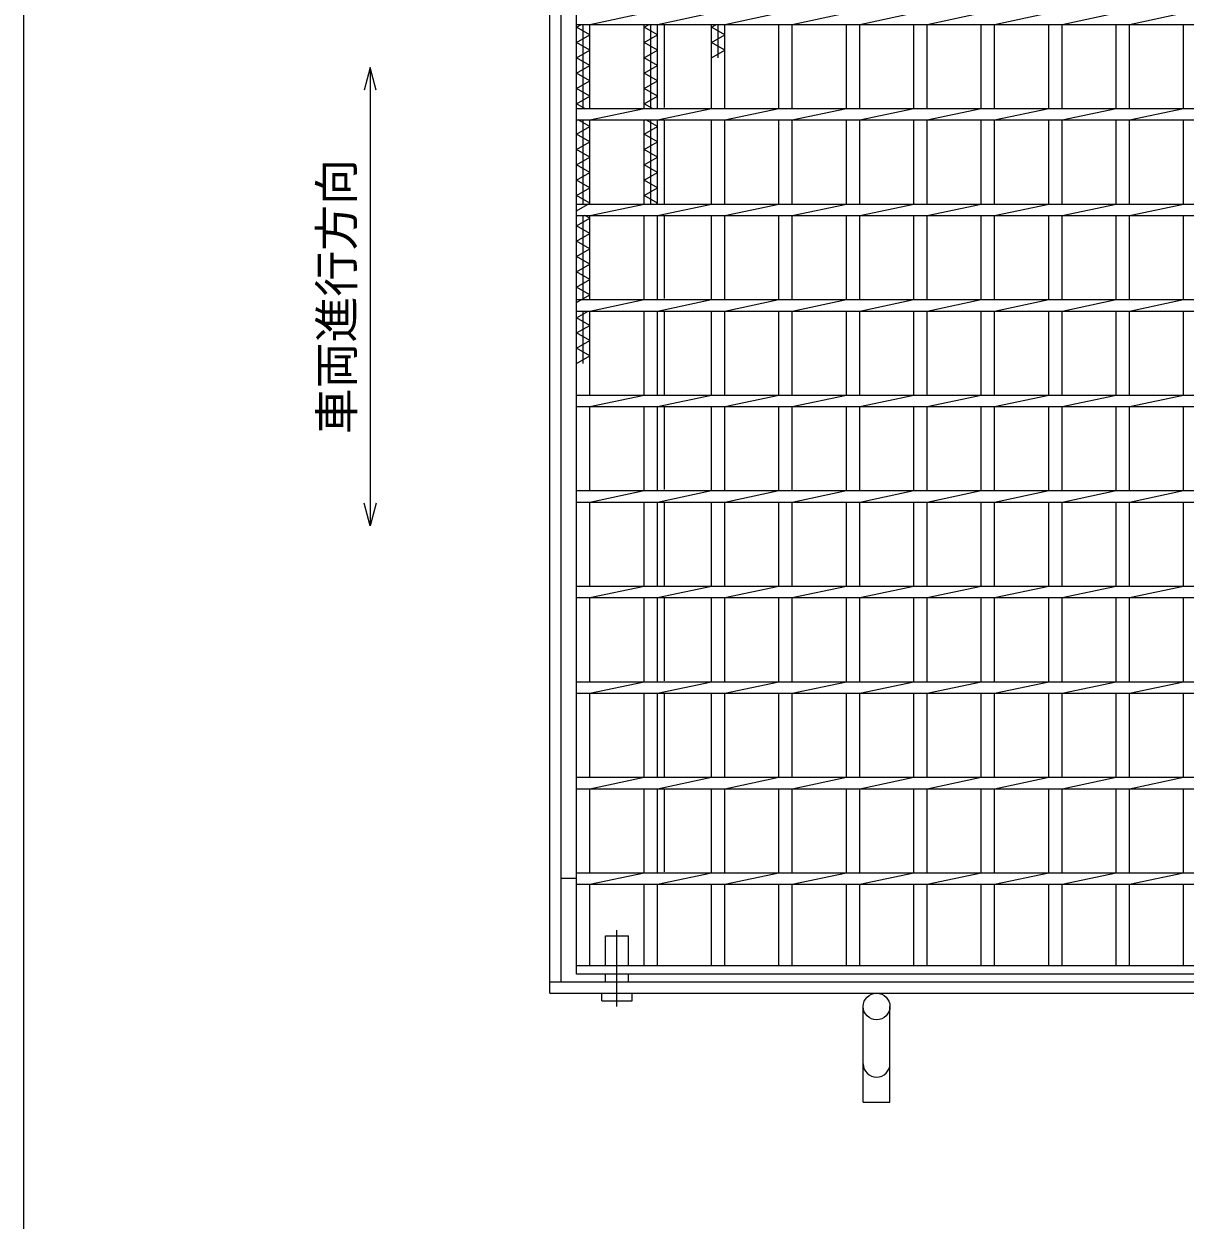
# Model space of a CAD drawing. Units: millimetres, scale not verified. Extents: x -1456 to 1389, y -1026 to 839.
# Drawn here: x -1379 to -772, y -360 to 266 of the extents above; entities that cross this region are included whole.
import ezdxf
from ezdxf.enums import TextEntityAlignment as Align

# ---------------------------------------------------------------- set-up
doc = ezdxf.new("R2010")
doc.units = ezdxf.units.MM
doc.header["$LTSCALE"] = 8
doc.linetypes.add('LONG_DASHED_DOTTED', pattern=[15.25, 12, -1.5, 0.25, -1.5])
for name, color, linetype, lineweight in [('0_2', 150, 'Continuous', 25), ('16', 3, 'Continuous', 25), ('19', 6, 'Continuous', 25), ('22', 4, 'Continuous', 25)]:
    doc.layers.add(name, color=color, linetype=linetype, lineweight=lineweight)
doc.styles.add('ベクトル', font='')
doc.styles.get('ベクトル').set_extended_font_data('ベクトル')

msp = doc.modelspace()

# ---------------------------------------------------------------- linework, layer by layer
at = {"layer": '0_2'}
msp.add_line((-1379.2, -921.2), (-1379.2, 838.8), dxfattribs=at)
at = {"layer": '16'}
for p, q in [((-1090, -227), (-1090, 464)), ((-1090, 265.5), (-1090, 271.5)), ((-1083, 265.5), (-1054.7, 271.5)), ((-1047.7, 265.5), (-1019.4, 271.5)), ((-1012.4, 265.5), (-984.1, 271.5)), ((-977.1, 265.5), (-948.8, 271.5)), ((-941.8, 265.5), (-913.5, 271.5)), ((-906.5, 265.5), (-878.2, 271.5)), ((-871.2, 265.5), (-842.9, 271.5)), ((-835.9, 265.5), (-807.6, 271.5)), ((-800.6, 265.5), (-772.3, 271.5)), ((-1090, 265.5), (-377, 265.5)), ((-1090, 264), (-1087.375, 265.5)), ((-1083, 260), (-1090, 264)), ((-1086.5, 221.5), (-1086.5, 265.5)), ((-1083, 221.5), (-1083, 265.5)), ((-1054.7, 221.5), (-1054.7, 265.5)), ((-1054.7, 264), (-1052.075, 265.5)), ((-1047.7, 260), (-1054.7, 264)), ((-1051.2, 221.5), (-1051.2, 265.5)), ((-1047.7, 221.5), (-1047.7, 265.5)), ((-1019.4, 221.5), (-1019.4, 265.5)), ((-1019.4, 264), (-1016.775, 265.5)), ((-1012.4, 260), (-1019.4, 264)), ((-1015.9, 248), (-1015.9, 265.5)), ((-1012.4, 221.5), (-1012.4, 265.5)), ((-984.1, 221.5), (-984.1, 265.5)), ((-977.1, 221.5), (-977.1, 265.5)), ((-948.8, 221.5), (-948.8, 265.5)), ((-941.8, 221.5), (-941.8, 265.5)), ((-913.5, 221.5), (-913.5, 265.5)), ((-906.5, 221.5), (-906.5, 265.5)), ((-878.2, 221.5), (-878.2, 265.5)), ((-871.2, 221.5), (-871.2, 265.5)), ((-842.9, 221.5), (-842.9, 265.5)), ((-835.9, 221.5), (-835.9, 265.5)), ((-807.6, 221.5), (-807.6, 265.5)), ((-800.6, 221.5), (-800.6, 265.5)), ((-772.3, 221.5), (-772.3, 265.5)), ((-1090, 256), (-1083, 260)), ((-1054.7, 256), (-1047.7, 260)), ((-1019.4, 256), (-1012.4, 260)), ((-1083, 252), (-1090, 256)), ((-1090, 248), (-1083, 252)), ((-1047.7, 252), (-1054.7, 256)), ((-1054.7, 248), (-1047.7, 252)), ((-1012.4, 252), (-1019.4, 256)), ((-1019.4, 248), (-1012.4, 252)), ((-1083, 244), (-1090, 248)), ((-1047.7, 244), (-1054.7, 248)), ((-1090, 240), (-1083, 244)), ((-1083, 236), (-1090, 240)), ((-1054.7, 240), (-1047.7, 244)), ((-1047.7, 236), (-1054.7, 240)), ((-1090, 232), (-1083, 236)), ((-1083, 228), (-1090, 232)), ((-1054.7, 232), (-1047.7, 236)), ((-1047.7, 228), (-1054.7, 232)), ((-1090, 224), (-1083, 228)), ((-1054.7, 224), (-1047.7, 228)), ((-1085.625, 221.5), (-1090, 224)), ((-1090, 221.5), (-377, 221.5)), ((-1090, 215.5), (-1090, 221.5)), ((-1083, 215.5), (-1054.7, 221.5)), ((-1050.325, 221.5), (-1054.7, 224)), ((-1047.7, 215.5), (-1019.4, 221.5)), ((-1012.4, 215.5), (-984.1, 221.5)), ((-977.1, 215.5), (-948.8, 221.5)), ((-941.8, 215.5), (-913.5, 221.5)), ((-906.5, 215.5), (-878.2, 221.5)), ((-871.2, 215.5), (-842.9, 221.5)), ((-835.9, 215.5), (-807.6, 221.5)), ((-800.6, 215.5), (-772.3, 221.5)), ((-1090, 215.5), (-377, 215.5)), ((-1083, 212), (-1089.125, 215.5)), ((-1086.5, 171.5), (-1086.5, 215.5)), ((-1083, 171.5), (-1083, 215.5)), ((-1054.7, 171.5), (-1054.7, 215.5)), ((-1047.7, 212), (-1053.825, 215.5)), ((-1051.2, 171.5), (-1051.2, 215.5)), ((-1047.7, 171.5), (-1047.7, 215.5)), ((-1019.4, 171.5), (-1019.4, 215.5)), ((-1012.4, 171.5), (-1012.4, 215.5)), ((-984.1, 171.5), (-984.1, 215.5)), ((-977.1, 171.5), (-977.1, 215.5)), ((-948.8, 171.5), (-948.8, 215.5)), ((-941.8, 171.5), (-941.8, 215.5)), ((-913.5, 171.5), (-913.5, 215.5)), ((-906.5, 171.5), (-906.5, 215.5)), ((-878.2, 171.5), (-878.2, 215.5)), ((-871.2, 171.5), (-871.2, 215.5)), ((-842.9, 171.5), (-842.9, 215.5)), ((-835.9, 171.5), (-835.9, 215.5)), ((-807.6, 171.5), (-807.6, 215.5)), ((-800.6, 171.5), (-800.6, 215.5)), ((-772.3, 171.5), (-772.3, 215.5)), ((-1090, 208), (-1083, 212)), ((-1083, 204), (-1090, 208)), ((-1054.7, 208), (-1047.7, 212)), ((-1047.7, 204), (-1054.7, 208)), ((-1090, 200), (-1083, 204)), ((-1054.7, 200), (-1047.7, 204)), ((-1083, 196), (-1090, 200)), ((-1090, 192), (-1083, 196)), ((-1047.7, 196), (-1054.7, 200)), ((-1054.7, 192), (-1047.7, 196)), ((-1083, 188), (-1090, 192)), ((-1090, 184), (-1083, 188)), ((-1047.7, 188), (-1054.7, 192)), ((-1054.7, 184), (-1047.7, 188)), ((-1083, 180), (-1090, 184)), ((-1047.7, 180), (-1054.7, 184)), ((-1090, 176), (-1083, 180)), ((-1083, 172), (-1090, 176)), ((-1054.7, 176), (-1047.7, 180)), ((-1047.7, 172), (-1054.7, 176)), ((-1090, 168), (-1083, 172)), ((-1090, 165.5), (-1090, 171.5)), ((-1090, 171.5), (-518.2, 171.5)), ((-1083, 165.5), (-1054.7, 171.5)), ((-1048.575, 171.5), (-1047.7, 172)), ((-1047.7, 165.5), (-1019.4, 171.5)), ((-1012.4, 165.5), (-984.1, 171.5)), ((-977.1, 165.5), (-948.8, 171.5)), ((-941.8, 165.5), (-913.5, 171.5)), ((-906.5, 165.5), (-878.2, 171.5)), ((-871.2, 165.5), (-842.9, 171.5)), ((-835.9, 165.5), (-807.6, 171.5)), ((-800.6, 165.5), (-772.3, 171.5)), ((-1090, 165.5), (-518.2, 165.5)), ((-1090, 160), (-1083, 164)), ((-1086.5, 121.5), (-1086.5, 165.5)), ((-1083, 164), (-1085.625, 165.5)), ((-1083, 121.5), (-1083, 165.5)), ((-1054.7, 121.5), (-1054.7, 165.5)), ((-1047.7, 121.5), (-1047.7, 165.5)), ((-1019.4, 121.5), (-1019.4, 165.5)), ((-1012.4, 121.5), (-1012.4, 165.5)), ((-984.1, 121.5), (-984.1, 165.5)), ((-977.1, 121.5), (-977.1, 165.5)), ((-948.8, 121.5), (-948.8, 165.5)), ((-941.8, 121.5), (-941.8, 165.5)), ((-913.5, 121.5), (-913.5, 165.5)), ((-906.5, 121.5), (-906.5, 165.5)), ((-878.2, 121.5), (-878.2, 165.5)), ((-871.2, 121.5), (-871.2, 165.5)), ((-842.9, 121.5), (-842.9, 165.5)), ((-835.9, 121.5), (-835.9, 165.5)), ((-807.6, 121.5), (-807.6, 165.5)), ((-800.6, 121.5), (-800.6, 165.5)), ((-772.3, 121.5), (-772.3, 165.5)), ((-1083, 156), (-1090, 160)), ((-1090, 152), (-1083, 156)), ((-1083, 148), (-1090, 152)), ((-1090, 144), (-1083, 148)), ((-1083, 140), (-1090, 144)), ((-1090, 136), (-1083, 140)), ((-1083, 132), (-1090, 136)), ((-1090, 128), (-1083, 132)), ((-1083, 124), (-1090, 128)), ((-1090, 120), (-1083, 124)), ((-1090, 115.5), (-1090, 121.5)), ((-1090, 121.5), (-518.2, 121.5)), ((-1083, 115.5), (-1054.7, 121.5)), ((-1047.7, 115.5), (-1019.4, 121.5)), ((-1012.4, 115.5), (-984.1, 121.5)), ((-977.1, 115.5), (-948.8, 121.5)), ((-941.8, 115.5), (-913.5, 121.5)), ((-906.5, 115.5), (-878.2, 121.5)), ((-871.2, 115.5), (-842.9, 121.5)), ((-835.9, 115.5), (-807.6, 121.5)), ((-800.6, 115.5), (-772.3, 121.5)), ((-1090, 112), (-1083.875, 115.5)), ((-1090, 115.5), (-518.2, 115.5)), ((-1086.5, 88), (-1086.5, 115.5)), ((-1083, 71.5), (-1083, 115.5)), ((-1054.7, 71.5), (-1054.7, 115.5)), ((-1047.7, 71.5), (-1047.7, 115.5)), ((-1019.4, 71.5), (-1019.4, 115.5)), ((-1012.4, 71.5), (-1012.4, 115.5)), ((-984.1, 71.5), (-984.1, 115.5)), ((-977.1, 71.5), (-977.1, 115.5)), ((-948.8, 71.5), (-948.8, 115.5)), ((-941.8, 71.5), (-941.8, 115.5)), ((-913.5, 71.5), (-913.5, 115.5)), ((-906.5, 71.5), (-906.5, 115.5)), ((-878.2, 71.5), (-878.2, 115.5)), ((-871.2, 71.5), (-871.2, 115.5)), ((-842.9, 71.5), (-842.9, 115.5)), ((-835.9, 71.5), (-835.9, 115.5)), ((-807.6, 71.5), (-807.6, 115.5)), ((-800.6, 71.5), (-800.6, 115.5)), ((-772.3, 71.5), (-772.3, 115.5)), ((-1083, 108), (-1090, 112)), ((-1090, 104), (-1083, 108)), ((-1083, 100), (-1090, 104)), ((-1090, 96), (-1083, 100)), ((-1083, 92), (-1090, 96)), ((-1090, 88), (-1083, 92)), ((-1090, 65.5), (-1090, 71.5)), ((-1090, 71.5), (-518.2, 71.5)), ((-1083, 65.5), (-1054.7, 71.5)), ((-1047.7, 65.5), (-1019.4, 71.5)), ((-1012.4, 65.5), (-984.1, 71.5)), ((-977.1, 65.5), (-948.8, 71.5)), ((-941.8, 65.5), (-913.5, 71.5)), ((-906.5, 65.5), (-878.2, 71.5)), ((-871.2, 65.5), (-842.9, 71.5)), ((-835.9, 65.5), (-807.6, 71.5)), ((-800.6, 65.5), (-772.3, 71.5)), ((-1090, 65.5), (-518.2, 65.5)), ((-1083, 21.5), (-1083, 65.5)), ((-1054.7, 21.5), (-1054.7, 65.5)), ((-1047.7, 21.5), (-1047.7, 65.5)), ((-1019.4, 21.5), (-1019.4, 65.5)), ((-1012.4, 21.5), (-1012.4, 65.5)), ((-984.1, 21.5), (-984.1, 65.5)), ((-977.1, 21.5), (-977.1, 65.5)), ((-948.8, 21.5), (-948.8, 65.5)), ((-941.8, 21.5), (-941.8, 65.5)), ((-913.5, 21.5), (-913.5, 65.5)), ((-906.5, 21.5), (-906.5, 65.5)), ((-878.2, 21.5), (-878.2, 65.5)), ((-871.2, 21.5), (-871.2, 65.5)), ((-842.9, 21.5), (-842.9, 65.5)), ((-835.9, 21.5), (-835.9, 65.5)), ((-807.6, 21.5), (-807.6, 65.5)), ((-800.6, 21.5), (-800.6, 65.5)), ((-772.3, 21.5), (-772.3, 65.5)), ((-1090, 21.5), (-377, 21.5)), ((-1090, 15.5), (-1090, 21.5)), ((-1083, 15.5), (-1054.7, 21.5)), ((-1047.7, 15.5), (-1019.4, 21.5)), ((-1012.4, 15.5), (-984.1, 21.5)), ((-977.1, 15.5), (-948.8, 21.5)), ((-941.8, 15.5), (-913.5, 21.5)), ((-906.5, 15.5), (-878.2, 21.5)), ((-871.2, 15.5), (-842.9, 21.5)), ((-835.9, 15.5), (-807.6, 21.5)), ((-800.6, 15.5), (-772.3, 21.5)), ((-1090, 15.5), (-377, 15.5)), ((-1083, -28.5), (-1083, 15.5)), ((-1054.7, -28.5), (-1054.7, 15.5)), ((-1047.7, -28.5), (-1047.7, 15.5)), ((-1019.4, -28.5), (-1019.4, 15.5)), ((-1012.4, -28.5), (-1012.4, 15.5)), ((-984.1, -28.5), (-984.1, 15.5)), ((-977.1, -28.5), (-977.1, 15.5)), ((-948.8, -28.5), (-948.8, 15.5)), ((-941.8, -28.5), (-941.8, 15.5)), ((-913.5, -28.5), (-913.5, 15.5)), ((-906.5, -28.5), (-906.5, 15.5)), ((-878.2, -28.5), (-878.2, 15.5)), ((-871.2, -28.5), (-871.2, 15.5)), ((-842.9, -28.5), (-842.9, 15.5)), ((-835.9, -28.5), (-835.9, 15.5)), ((-807.6, -28.5), (-807.6, 15.5)), ((-800.6, -28.5), (-800.6, 15.5)), ((-772.3, -28.5), (-772.3, 15.5)), ((-1090, -28.5), (-377, -28.5)), ((-1090, -34.5), (-1090, -28.5)), ((-1083, -34.5), (-1054.7, -28.5)), ((-1047.7, -34.5), (-1019.4, -28.5)), ((-1012.4, -34.5), (-984.1, -28.5)), ((-977.1, -34.5), (-948.8, -28.5)), ((-941.8, -34.5), (-913.5, -28.5)), ((-906.5, -34.5), (-878.2, -28.5)), ((-871.2, -34.5), (-842.9, -28.5)), ((-835.9, -34.5), (-807.6, -28.5)), ((-800.6, -34.5), (-772.3, -28.5)), ((-1090, -34.5), (-377, -34.5)), ((-1083, -78.5), (-1083, -34.5)), ((-1054.7, -78.5), (-1054.7, -34.5)), ((-1047.7, -78.5), (-1047.7, -34.5)), ((-1019.4, -78.5), (-1019.4, -34.5)), ((-1012.4, -78.5), (-1012.4, -34.5)), ((-984.1, -78.5), (-984.1, -34.5)), ((-977.1, -78.5), (-977.1, -34.5)), ((-948.8, -78.5), (-948.8, -34.5)), ((-941.8, -78.5), (-941.8, -34.5)), ((-913.5, -78.5), (-913.5, -34.5)), ((-906.5, -78.5), (-906.5, -34.5)), ((-878.2, -78.5), (-878.2, -34.5)), ((-871.2, -78.5), (-871.2, -34.5)), ((-842.9, -78.5), (-842.9, -34.5)), ((-835.9, -78.5), (-835.9, -34.5)), ((-807.6, -78.5), (-807.6, -34.5)), ((-800.6, -78.5), (-800.6, -34.5)), ((-772.3, -78.5), (-772.3, -34.5)), ((-1090, -78.5), (-377, -78.5)), ((-1090, -84.5), (-1090, -78.5)), ((-1083, -84.5), (-1054.7, -78.5)), ((-1047.7, -84.5), (-1019.4, -78.5)), ((-1012.4, -84.5), (-984.1, -78.5)), ((-977.1, -84.5), (-948.8, -78.5)), ((-941.8, -84.5), (-913.5, -78.5)), ((-906.5, -84.5), (-878.2, -78.5)), ((-871.2, -84.5), (-842.9, -78.5)), ((-835.9, -84.5), (-807.6, -78.5)), ((-800.6, -84.5), (-772.3, -78.5)), ((-1090, -84.5), (-377, -84.5)), ((-1083, -128.5), (-1083, -84.5)), ((-1054.7, -128.5), (-1054.7, -84.5)), ((-1047.7, -128.5), (-1047.7, -84.5)), ((-1019.4, -128.5), (-1019.4, -84.5)), ((-1012.4, -128.5), (-1012.4, -84.5)), ((-984.1, -128.5), (-984.1, -84.5)), ((-977.1, -128.5), (-977.1, -84.5)), ((-948.8, -128.5), (-948.8, -84.5)), ((-941.8, -128.5), (-941.8, -84.5)), ((-913.5, -128.5), (-913.5, -84.5)), ((-906.5, -128.5), (-906.5, -84.5)), ((-878.2, -128.5), (-878.2, -84.5)), ((-871.2, -128.5), (-871.2, -84.5)), ((-842.9, -128.5), (-842.9, -84.5)), ((-835.9, -128.5), (-835.9, -84.5)), ((-807.6, -128.5), (-807.6, -84.5)), ((-800.6, -128.5), (-800.6, -84.5)), ((-772.3, -128.5), (-772.3, -84.5)), ((-1090, -128.5), (-377, -128.5)), ((-1090, -134.5), (-1090, -128.5)), ((-1083, -134.5), (-1054.7, -128.5)), ((-1047.7, -134.5), (-1019.4, -128.5)), ((-1012.4, -134.5), (-984.1, -128.5)), ((-977.1, -134.5), (-948.8, -128.5)), ((-941.8, -134.5), (-913.5, -128.5)), ((-906.5, -134.5), (-878.2, -128.5)), ((-871.2, -134.5), (-842.9, -128.5)), ((-835.9, -134.5), (-807.6, -128.5)), ((-800.6, -134.5), (-772.3, -128.5)), ((-1090, -134.5), (-377, -134.5)), ((-1083, -178.5), (-1083, -134.5)), ((-1054.7, -178.5), (-1054.7, -134.5)), ((-1047.7, -178.5), (-1047.7, -134.5)), ((-1019.4, -178.5), (-1019.4, -134.5)), ((-1012.4, -178.5), (-1012.4, -134.5)), ((-984.1, -178.5), (-984.1, -134.5)), ((-977.1, -178.5), (-977.1, -134.5)), ((-948.8, -178.5), (-948.8, -134.5)), ((-941.8, -178.5), (-941.8, -134.5)), ((-913.5, -178.5), (-913.5, -134.5)), ((-906.5, -178.5), (-906.5, -134.5)), ((-878.2, -178.5), (-878.2, -134.5)), ((-871.2, -178.5), (-871.2, -134.5)), ((-842.9, -178.5), (-842.9, -134.5)), ((-835.9, -178.5), (-835.9, -134.5)), ((-807.6, -178.5), (-807.6, -134.5)), ((-800.6, -178.5), (-800.6, -134.5)), ((-772.3, -178.5), (-772.3, -134.5)), ((-1090, -178.5), (-377, -178.5)), ((-1090, -184.5), (-1090, -178.5)), ((-1083, -184.5), (-1054.7, -178.5)), ((-1047.7, -184.5), (-1019.4, -178.5)), ((-1012.4, -184.5), (-984.1, -178.5)), ((-977.1, -184.5), (-948.8, -178.5)), ((-941.8, -184.5), (-913.5, -178.5)), ((-906.5, -184.5), (-878.2, -178.5)), ((-871.2, -184.5), (-842.9, -178.5)), ((-835.9, -184.5), (-807.6, -178.5)), ((-800.6, -184.5), (-772.3, -178.5)), ((-1090, -184.5), (-377, -184.5)), ((-1083, -227), (-1083, -184.5)), ((-1054.7, -227), (-1054.7, -184.5)), ((-1047.7, -227), (-1047.7, -184.5)), ((-1019.4, -227), (-1019.4, -184.5)), ((-1012.4, -227), (-1012.4, -184.5)), ((-984.1, -227), (-984.1, -184.5)), ((-977.1, -227), (-977.1, -184.5)), ((-948.8, -227), (-948.8, -184.5)), ((-941.8, -227), (-941.8, -184.5)), ((-913.5, -227), (-913.5, -184.5)), ((-906.5, -227), (-906.5, -184.5)), ((-878.2, -227), (-878.2, -184.5)), ((-871.2, -227), (-871.2, -184.5)), ((-842.9, -227), (-842.9, -184.5)), ((-835.9, -227), (-835.9, -184.5)), ((-807.6, -227), (-807.6, -184.5)), ((-800.6, -227), (-800.6, -184.5)), ((-772.3, -227), (-772.3, -184.5)), ((-1090, -227), (-377, -227)), ((-1090, -231.5), (-1090, -227)), ((-1090, -227), (-1083, -227)), ((-377, -231.5), (-1090, -231.5)), ((-1054.7, -227), (-1047.7, -227)), ((-1019.4, -227), (-1012.4, -227)), ((-984.1, -227), (-977.1, -227)), ((-948.8, -227), (-941.8, -227)), ((-913.5, -227), (-906.5, -227)), ((-878.2, -227), (-871.2, -227)), ((-842.9, -227), (-835.9, -227)), ((-807.6, -227), (-800.6, -227)), ((-772.3, -227), (-765.3, -227))]:
    msp.add_line(p, q, dxfattribs=at)
at = {"layer": '19'}
for p, q in [((-1104, -241.5), (-1104, 478.5)), ((-1098, -235.5), (-1098, 472.5)), ((-1044, 222), (-1044, 265.5)), ((-1044, 171.5), (-1044, 215)), ((-1044, 122), (-1044, 165.5)), ((-1044, 71.5), (-1044, 115)), ((-1044, 22), (-1044, 65.5)), ((-1044, -28.5), (-1044, 15)), ((-1044, -78), (-1044, -34.5)), ((-1044, -128.5), (-1044, -85)), ((-1044, -178), (-1044, -134.5)), ((-1090, -181.5), (-1098, -181.5)), ((-1074.85, -227), (-1074.85, -211.5)), ((-1074.85, -211.5), (-1062.85, -211.5)), ((-1062.85, -227), (-1062.85, -211.5)), ((-1074.85, -235.5), (-1074.85, -231.5)), ((-1062.85, -235.5), (-1062.85, -231.5)), ((-1104, -235.5), (-363, -235.5)), ((-1104, -241.5), (-363, -241.5)), ((-1076.85, -245.5), (-1076.85, -241.5)), ((-1060.85, -245.5), (-1060.85, -241.5)), ((-1076.85, -245.5), (-1060.85, -245.5)), ((-940, -298.5), (-940, -248.5)), ((-926, -298.5), (-926, -248.5)), ((-940, -298.5), (-926, -298.5))]:
    msp.add_line(p, q, dxfattribs=at)
at = {"layer": '19', "linetype": 'LONG_DASHED_DOTTED'}
msp.add_line((-1068.85, -248.5), (-1068.85, -208.5), dxfattribs=at)
at = {"layer": '19'}
msp.add_circle((-933, -248.5), 7, dxfattribs=at)
msp.add_arc((-933, -278.5), 7, 180, 0, dxfattribs=at)
at = {"layer": '22'}
for p, q in [((-1198, 243), (-1201.2, 231)), ((-1194.8, 231), (-1198, 243)), ((-1198, 243), (-1198, 3)), ((-1198, 3), (-1201.2, 15)), ((-1194.8, 15), (-1198, 3))]:
    msp.add_line(p, q, dxfattribs=at)

# ---------------------------------------------------------------- texts
at = {"layer": '22', "color": 2, "style": 'ベクトル'}
msp.add_text('車両進行方向', height=17.6, rotation=90, dxfattribs=at).set_placement((-1215.6, 51), align=Align.MIDDLE_LEFT)

doc.saveas('drawing.dxf')
